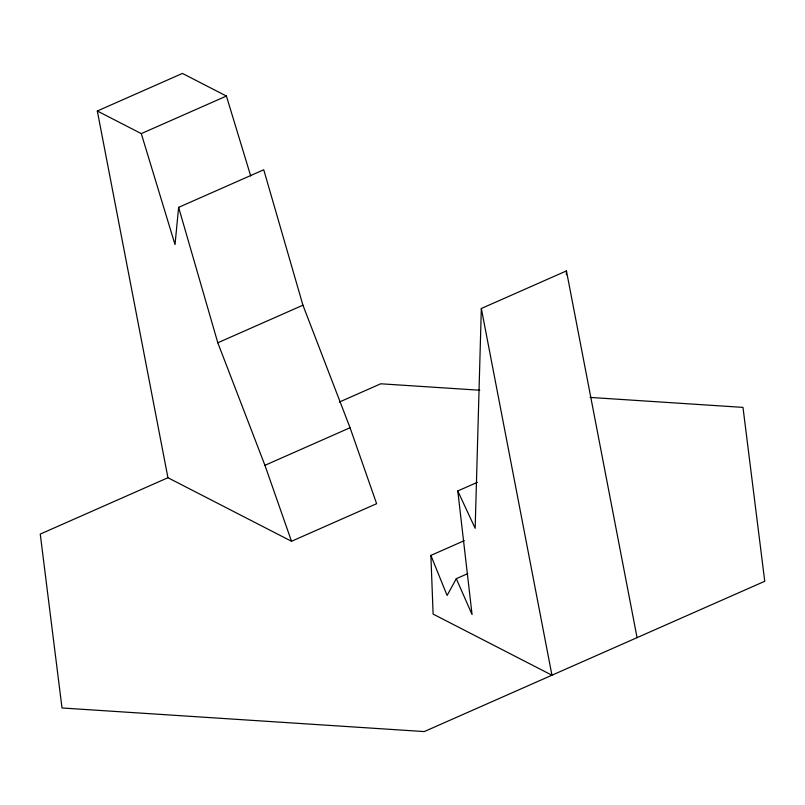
<?xml version="1.0" encoding="UTF-8"?>
<svg xmlns="http://www.w3.org/2000/svg" width="805" height="805" viewBox="0 0 805 805"><rect width="100%" height="100%" fill="white"/><g stroke="black" fill="none" stroke-linecap="round" stroke-linejoin="round"><path stroke-width="1.21" d="M637.067 637.63L566.448 270.913L481.33 308.486L475.161 528.332L457.783 490.97L477.345 482.336M566.338 274.686L566.448 270.913M178.63 207.358L175.017 244.569L141.288 133.62L97.314 110.999L167.933 477.727L291.511 541.272L376.629 503.699L350.054 427.737L302.932 305.196L263.748 169.775L178.63 207.358L217.803 342.779L264.936 465.32L291.511 541.272M467.806 573.613L456.304 578.694L447.107 595.459L430.886 555.41L464.254 540.688M97.314 110.999L182.433 73.426L226.416 96.047L250.707 175.983M141.288 133.62L226.416 96.047M217.803 342.779L302.932 305.196M167.933 477.727L40.25 534.087L62.015 707.977L424.265 731.574L764.75 581.27L742.985 407.38L590.065 397.418M339.328 402.067L380.735 383.784L479.76 390.234M264.936 465.32L350.054 427.737M456.304 578.694L472.072 614.557L457.783 490.97M481.33 308.486L551.948 675.214L433.11 614.094L430.886 555.41"/></g></svg>
